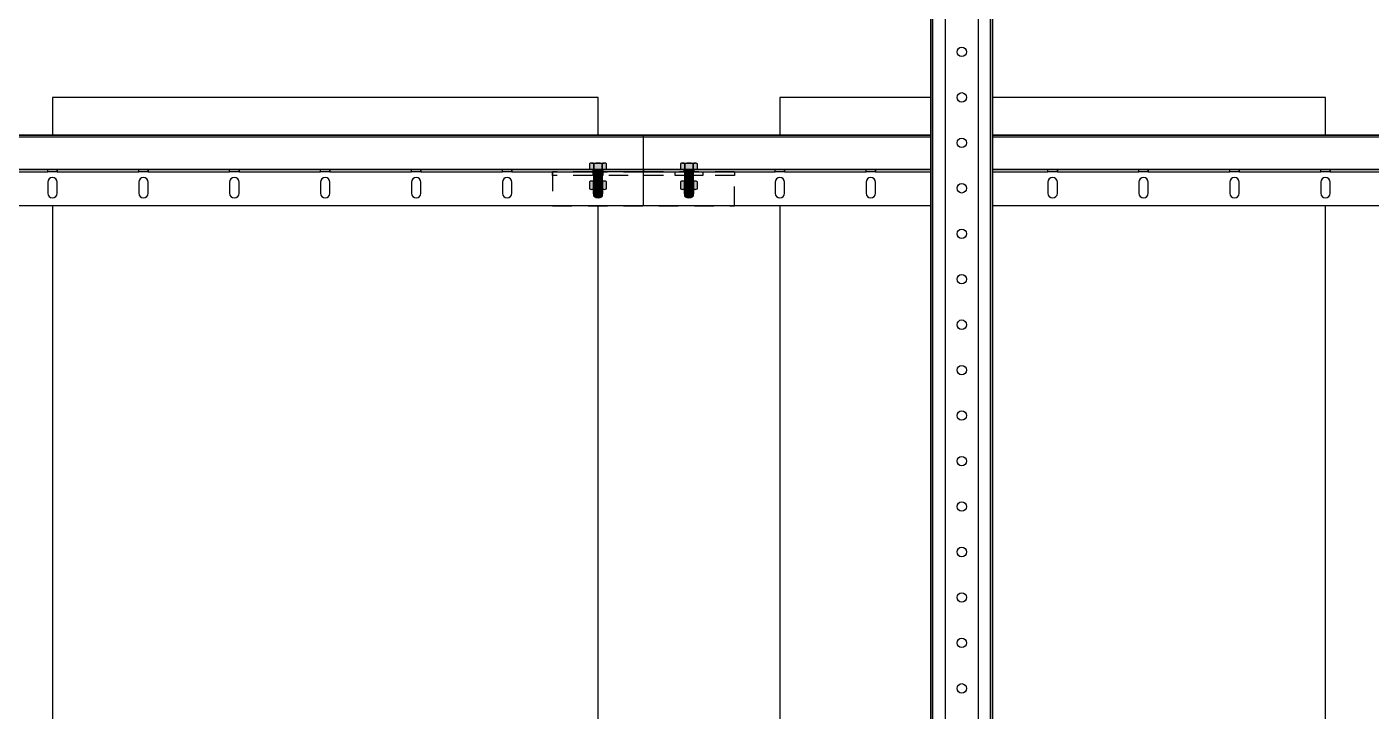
# Model space of a CAD drawing. Header units: millimetres. Extents: x -962357 to -591296, y -223672 to 59420.
# Drawn here: x -738144 to -737405, y -177079 to -176703 of the extents above; entities that cross this region are included whole.
import ezdxf

# ---------------------------------------------------------------- set-up
doc = ezdxf.new("R2010")
doc.units = ezdxf.units.MM
doc.linetypes.add('TA_HL_003.00000', pattern=[19.5, 10.65, -8.85])
for name, color, linetype in [('000 - H A T C H', 8, 'Continuous'), ('000 - WIPEOUT', 250, 'Continuous'), ('001 - ASCESSORIES', 251, 'Continuous'), ('A11_ALU.SOLID SHEET', 2, 'Continuous')]:
    doc.layers.add(name, color=color, linetype=linetype)
pattern_1 = [(110, (-0.5, 0), (-0.93969, -0.34202), []), (110, (-0.2012, 0.6409), (-0.93969, -0.34202), [1.25, -0.25, 0, -0.25])]

# ---------------------------------------------------------------- blocks, each defined once
blk = doc.blocks.new('*U4717')
at = {"color": 3}
for points in [[(-1050, 13550), (1050, 13550), (1050, 13250), (-1050, 13250)], [(-1050, 13150), (1050, 13150), (1050, 12850), (-1050, 12850)]]:
    blk.add_wipeout(points, dxfattribs=at).dxf.layer = '000 - WIPEOUT'
at = {"layer": 'A11_ALU.SOLID SHEET', "color": 0, "linetype": 'ByBlock'}
for points in [[(-1050, 13250), (1050, 13250), (1050, 13550), (-1050, 13550)], [(-1050, 12850), (1050, 12850), (1050, 13150), (-1050, 13150)]]:
    blk.add_lwpolyline(points, close=True, dxfattribs=at)
blk = doc.blocks.new('000 - ASSCESSORIES_FAMELINE_GALV.BRACKET_FITTING_Z-PROFILE_HR-02AA_TOP_VIEW')
blk.add_wipeout([(-1200, 39), (1200, 39), (1200, 0), (-1200, 0)]).dxf.layer = '000 - WIPEOUT'
at = {"layer": '001 - ASCESSORIES', "linetype": 'Continuous'}
for p, q in [((-1200, 39), (1200, 39)), ((-1200, 0), (1200, 0))]:
    blk.add_line(p, q, dxfattribs=at)
at = {"layer": '001 - ASCESSORIES', "color": 1, "linetype": 'ByBlock'}
for p, q in [((-1127.6, 20.2), (-1127.6, 19)), ((-1077.6, 20.2), (-1077.6, 19)), ((-1027.6, 20.2), (-1027.6, 19)), ((-977.6, 20.2), (-977.6, 19)), ((-927.6, 20.2), (-927.6, 19)), ((-877.6, 20.2), (-877.6, 19)), ((822.4, 20.2), (822.4, 19)), ((872.4, 20.2), (872.4, 19)), ((922.4, 20.2), (922.4, 19)), ((972.4, 20.2), (972.4, 19)), ((1022.4, 20.2), (1022.4, 19)), ((1072.4, 20.2), (1072.4, 19)), ((1122.4, 20.2), (1122.4, 19)), ((1172.4, 20.2), (1172.4, 19))]:
    blk.add_line(p, q, dxfattribs=at)
at = {"layer": '001 - ASCESSORIES', "color": 0, "linetype": 'ByBlock'}
blk.add_lwpolyline([(-1200, 39), (1200, 39), (1200, 19), (-1200, 19)], close=True, dxfattribs=at)
at = {"layer": '001 - ASCESSORIES'}
for points in [[(-1172.4, 26), (-1172.4, 32, 1), (-1177.6, 32), (-1177.6, 26, 1)], [(-1122.4, 26), (-1122.4, 32, 1), (-1127.6, 32), (-1127.6, 26, 1)], [(-1072.4, 26), (-1072.4, 32, 1), (-1077.6, 32), (-1077.6, 26, 1)], [(-1022.4, 26), (-1022.4, 32, 1), (-1027.6, 32), (-1027.6, 26, 1)], [(-972.4, 26), (-972.4, 32, 1), (-977.6, 32), (-977.6, 26, 1)], [(-922.4, 26), (-922.4, 32, 1), (-927.6, 32), (-927.6, 26, 1)], [(-872.4, 26), (-872.4, 32, 1), (-877.6, 32), (-877.6, 26, 1)], [(827.6, 26), (827.6, 32, 1), (822.4, 32), (822.4, 26, 1)], [(877.6, 26), (877.6, 32, 1), (872.4, 32), (872.4, 26, 1)], [(927.6, 26), (927.6, 32, 1), (922.4, 32), (922.4, 26, 1)], [(977.6, 26), (977.6, 32, 1), (972.4, 32), (972.4, 26, 1)], [(1027.6, 26), (1027.6, 32, 1), (1022.4, 32), (1022.4, 26, 1)], [(1077.6, 26), (1077.6, 32, 1), (1072.4, 32), (1072.4, 26, 1)], [(1127.6, 26), (1127.6, 32, 1), (1122.4, 32), (1122.4, 26, 1)], [(1177.6, 26), (1177.6, 32, 1), (1172.4, 32), (1172.4, 26, 1)]]:
    blk.add_lwpolyline(points, format="xyb", close=True, dxfattribs=at)
at = {"layer": '001 - ASCESSORIES', "color": 1, "linetype": 'ByBlock'}
for points in [[(-1200, 20.2), (-1177.6, 20.2), (-1177.6, 19), (-1200, 19)], [(-1177.6, 20.2), (-1172.4, 20.2), (-1172.4, 19), (-1177.6, 19)], [(-1127.6, 20.2), (-1172.4, 20.2), (-1172.4, 19), (-1127.6, 19)], [(-1127.6, 20.2), (-1122.4, 20.2), (-1122.4, 19), (-1127.6, 19)], [(-1077.6, 20.2), (-1122.4, 20.2), (-1122.4, 19), (-1077.6, 19)], [(-1077.6, 20.2), (-1072.4, 20.2), (-1072.4, 19), (-1077.6, 19)], [(-1027.6, 20.2), (-1072.4, 20.2), (-1072.4, 19), (-1027.6, 19)], [(-1027.6, 20.2), (-1022.4, 20.2), (-1022.4, 19), (-1027.6, 19)], [(-977.6, 20.2), (-1022.4, 20.2), (-1022.4, 19), (-977.6, 19)], [(-977.6, 20.2), (-972.4, 20.2), (-972.4, 19), (-977.6, 19)], [(-927.6, 20.2), (-972.4, 20.2), (-972.4, 19), (-927.6, 19)], [(-927.6, 20.2), (-922.4, 20.2), (-922.4, 19), (-927.6, 19)], [(-877.6, 20.2), (-922.4, 20.2), (-922.4, 19), (-877.6, 19)], [(-877.6, 20.2), (-872.4, 20.2), (-872.4, 19), (-877.6, 19)], [(-827.6, 20.2), (-872.4, 20.2), (-872.4, 19), (-827.6, 19)], [(822.4, 20.2), (777.6, 20.2), (777.6, 19), (822.4, 19)], [(822.4, 20.2), (827.6, 20.2), (827.6, 19), (822.4, 19)], [(872.4, 20.2), (827.6, 20.2), (827.6, 19), (872.4, 19)], [(872.4, 20.2), (877.6, 20.2), (877.6, 19), (872.4, 19)], [(922.4, 20.2), (877.6, 20.2), (877.6, 19), (922.4, 19)], [(922.4, 20.2), (927.6, 20.2), (927.6, 19), (922.4, 19)], [(972.4, 20.2), (927.6, 20.2), (927.6, 19), (972.4, 19)], [(972.4, 20.2), (977.6, 20.2), (977.6, 19), (972.4, 19)], [(1022.4, 20.2), (977.6, 20.2), (977.6, 19), (1022.4, 19)], [(1022.4, 20.2), (1027.6, 20.2), (1027.6, 19), (1022.4, 19)], [(1072.4, 20.2), (1027.6, 20.2), (1027.6, 19), (1072.4, 19)], [(1072.4, 20.2), (1077.6, 20.2), (1077.6, 19), (1072.4, 19)], [(1122.4, 20.2), (1077.6, 20.2), (1077.6, 19), (1122.4, 19)], [(1122.4, 20.2), (1127.6, 20.2), (1127.6, 19), (1122.4, 19)], [(1172.4, 20.2), (1127.6, 20.2), (1127.6, 19), (1172.4, 19)], [(1172.4, 20.2), (1177.6, 20.2), (1177.6, 19), (1172.4, 19)], [(1200, 20.2), (1177.6, 20.2), (1177.6, 19), (1200, 19)]]:
    blk.add_lwpolyline(points, close=True, dxfattribs=at)
at = {"layer": '001 - ASCESSORIES'}
blk.add_lwpolyline([(-1200, 19), (1200, 19), (1200, 0), (-1200, 0)], close=True, dxfattribs=at)
at = {"layer": '001 - ASCESSORIES', "color": 2}
blk.add_lwpolyline([(-1200, 1.2), (1200, 1.2), (1200, 0), (-1200, 0)], close=True, dxfattribs=at)
blk = doc.blocks.new('*U4662')
at = {"color": 1}
for p, q in [((-3.46, 4.5), (3.46, 4.5)), ((-3.46, 0), (3.46, 0))]:
    blk.add_line(p, q, dxfattribs=at)
at = {"color": 0}
for points in [[(-2.31, 4.21, 0.249893), (-4.62, 4.21), (-4.62, 0.29, 0.249893), (-2.31, 0.29)], [(2.31, 4.21, 0.062422), (0, 4.5, 0.062422), (-2.31, 4.21), (-2.31, 0.29, 0.061692), (0, 0, 0.061692), (2.31, 0.29)], [(4.62, 4.21, 0.249893), (2.31, 4.21), (2.31, 0.29, 0.249893), (4.62, 0.29)]]:
    blk.add_lwpolyline(points, format="xyb", close=True, dxfattribs=at)
blk = doc.blocks.new('*U4707')
at = {"layer": '000 - H A T C H'}
h = blk.add_hatch(color=250, dxfattribs=at)
h.dxf.hatch_style = 1
edge = h.paths.add_edge_path()
edge.add_line((0.29, 4.62), (4.21, 4.62))
edge.add_arc((2.05, 3.46), 2.45, 0, 28.06093, ccw=False)
edge.add_line((4.5, 3.46), (4.5, 0.01))
edge.add_arc((-4.86, 0), 9.36, -0.02392, 0.02392, ccw=False)
edge.add_line((4.5, 0), (4.5, 0))
edge.add_arc((-4.86, 0), 9.36, -0.02392, 0.02392, ccw=False)
edge.add_line((4.5, -0.01), (4.5, -3.46))
edge.add_arc((2.05, -3.46), 2.45, -28.06093, 0, ccw=False)
edge.add_line((4.21, -4.62), (0.29, -4.62))
edge.add_arc((2.45, -3.46), 2.45, 180, 208.06093, ccw=False)
edge.add_line((0, -3.46), (0, 3.46))
edge.add_arc((2.45, 3.46), 2.45, 151.93907, 180, ccw=False)
at = {"layer": '001 - ASCESSORIES', "color": 0, "rotation": 270}
blk.add_blockref('*U4662', (0, 0), dxfattribs=at)
blk = doc.blocks.new('*U4682')
at = {"color": 1}
for p, q in [((-3.46, 3.5), (3.46, 3.5)), ((-3.46, 0), (3.46, 0))]:
    blk.add_line(p, q, dxfattribs=at)
at = {"color": 0}
for points in [[(-2.31, 3.21, 0.249855), (-4.62, 3.21), (-4.62, 0.29, 0.249855), (-2.31, 0.29)], [(2.31, 3.21, 0.062432), (0, 3.5, 0.062432), (-2.31, 3.21), (-2.31, 0.29, 0.061701), (0, 0, 0.061701), (2.31, 0.29)], [(4.62, 3.21, 0.249855), (2.31, 3.21), (2.31, 0.29, 0.249855), (4.62, 0.29)]]:
    blk.add_lwpolyline(points, format="xyb", close=True, dxfattribs=at)
blk = doc.blocks.new('*U4688')
at = {"layer": '000 - H A T C H'}
h = blk.add_hatch(dxfattribs=at)
h.set_pattern_fill('ANSI35', color=8, scale=4, angle=65)
h.set_pattern_definition(pattern_1)
h.paths.add_polyline_path([(0, -2.5), (14.5, -2.5), (14.5, 2.5), (0, 2.5)])
at = {"color": 8}
blk.add_line((14.5, -2.5), (14.5, 2.5), dxfattribs=at)
at = {"color": 1}
blk.add_lwpolyline([(14.5, 2.5), (0, 2.5), (0, -2.5), (14.5, -2.5), (15, -2), (15, 2)], close=True, dxfattribs=at)
blk = doc.blocks.new('*U4699')
at = {"layer": '000 - H A T C H'}
h = blk.add_hatch(color=250, dxfattribs=at)
h.dxf.hatch_style = 1
edge = h.paths.add_edge_path()
edge.add_line((-0.29, -4.62), (-3.21, -4.62))
edge.add_arc((-1.05, -3.46), 2.45, 180, 208.05689, ccw=False)
edge.add_line((-3.5, -3.46), (-3.5, -0.01))
edge.add_arc((5.86, 0), 9.36, 179.97608, 180.02392, ccw=False)
edge.add_line((-3.5, 0), (-3.5, 0))
edge.add_arc((5.86, 0), 9.36, 179.97608, 180.02392, ccw=False)
edge.add_line((-3.5, 0.01), (-3.5, 3.46))
edge.add_arc((-1.05, 3.46), 2.45, 151.94311, 180, ccw=False)
edge.add_line((-3.21, 4.62), (-0.29, 4.62))
edge.add_arc((-2.45, 3.46), 2.45, 360, 388.05689, ccw=False)
edge.add_line((0, 3.46), (0, -3.46))
edge.add_arc((-2.45, -3.46), 2.45, 331.94311, 360, ccw=False)
blk.add_blockref('*U4688', (0, 0))
at = {"layer": '001 - ASCESSORIES', "rotation": 90}
blk.add_blockref('*U4682', (0, 0), dxfattribs=at)
blk = doc.blocks.new('000 - ASSCESSORIES_FAMELINE_GALV._SPICE-FOR_HR-02A_TOP_VIEW')
at = {"layer": '001 - ASCESSORIES', "color": 0, "linetype": 'ByBlock'}
blk.add_lwpolyline([(-50, 0), (50, 0), (50, 18.8), (-50, 18.8)], close=True, dxfattribs=at)
at = {"layer": '001 - ASCESSORIES', "linetype": 'ByBlock'}
blk.add_lwpolyline([(-50, 2), (50, 2), (50, 0), (-50, 0)], close=True, dxfattribs=at)
at = {"layer": '001 - ASCESSORIES', "color": 1}
for points in [[(-32.6, 2), (-17.4, 2), (-17.4, 0), (-32.6, 0)], [(22.4, 2), (27.6, 2), (27.6, 0), (22.4, 0)]]:
    blk.add_lwpolyline(points, close=True, dxfattribs=at)
blk = doc.blocks.new('*U4943')
at = {"layer": '001 - ASCESSORIES', "linetype": 'ByBlock', "rotation": 180}
blk.add_blockref('000 - ASSCESSORIES_FAMELINE_GALV.BRACKET_FITTING_Z-PROFILE_HR-02AA_TOP_VIEW', (12000, 39), dxfattribs=at)
blk.add_blockref('000 - ASSCESSORIES_FAMELINE_GALV.BRACKET_FITTING_Z-PROFILE_HR-02AA_TOP_VIEW', (14400, 39), dxfattribs=at)
at = {"layer": '001 - ASCESSORIES', "rotation": 270}
for name, p in [('*U4699', (13175, 20)), ('*U4707', (13175, 13.6))]:
    blk.add_blockref(name, p, dxfattribs=at)
for name, p in [('*U4699', (13225, 20)), ('*U4707', (13225, 13.6))]:
    blk.add_blockref(name, p, dxfattribs=at)
at = {"layer": '001 - ASCESSORIES', "linetype": 'TA_HL_003.00000', "rotation": 180}
blk.add_blockref('000 - ASSCESSORIES_FAMELINE_GALV._SPICE-FOR_HR-02A_TOP_VIEW', (13200, 18.8), dxfattribs=at)
blk = doc.blocks.new('*U4945')
at = {"color": 6}
blk.add_wipeout([(1425, -17), (-1425, -17), (-1425, 17), (1425, 17)], dxfattribs=at).dxf.layer = '000 - WIPEOUT'
at = {"layer": '001 - ASCESSORIES', "color": 0, "linetype": 'ByBlock'}
for p, q in [((1425, 15.8), (-1425, 15.8)), ((1425, -15.8), (-1425, -15.8))]:
    blk.add_line(p, q, dxfattribs=at)
at = {"layer": '001 - ASCESSORIES', "color": 1}
blk.add_lwpolyline([(1425, 17), (1425, -17), (-1425, -17), (-1425, 17)], close=True, dxfattribs=at)
at = {"layer": '001 - ASCESSORIES', "color": 0, "linetype": 'ByBlock'}
for points in [[(-1425, 17), (-1425, 9), (1425, 9), (1425, 17)], [(-1425, -9), (-1425, -17), (1425, -17), (1425, -9)]]:
    blk.add_lwpolyline(points, close=True, dxfattribs=at)
at = {"layer": '001 - ASCESSORIES', "color": 1, "linetype": 'Continuous'}
for centre in [(-1075, 0), (-1050, 0), (-1025, 0), (-1000, 0), (-975, 0), (-950, 0), (-925, 0), (-900, 0), (-875, 0), (-850, 0), (-825, 0), (-800, 0), (-775, 0), (-750, 0), (-725, 0)]:
    blk.add_circle(centre, 2.6, dxfattribs=at)
blk = doc.blocks.new('*U4956')
at = {"layer": 'A11_ALU.SOLID SHEET', "color": 0, "linetype": 'ByBlock', "rotation": 270}
blk.add_blockref('*U4717', (-6300, -2017), dxfattribs=at)
at = {"layer": '001 - ASCESSORIES', "linetype": 'ByBlock'}
blk.add_blockref('*U4943', (-6325, -1026.7), dxfattribs=at)
at = {"layer": '001 - ASCESSORIES', "linetype": 'ByBlock', "rotation": 270}
blk.add_blockref('*U4945', (7050, -2017), dxfattribs=at)
blk = doc.blocks.new('*U695')
at = {"color": 3}
for points in [[(-1050, 13550), (1050, 13550), (1050, 13250), (-1050, 13250)], [(-1050, 13150), (1050, 13150), (1050, 12850), (-1050, 12850)]]:
    blk.add_wipeout(points, dxfattribs=at).dxf.layer = '000 - WIPEOUT'
at = {"layer": 'A11_ALU.SOLID SHEET', "color": 0, "linetype": 'ByBlock'}
for points in [[(-1050, 13250), (1050, 13250), (1050, 13550), (-1050, 13550)], [(-1050, 12850), (1050, 12850), (1050, 13150), (-1050, 13150)]]:
    blk.add_lwpolyline(points, close=True, dxfattribs=at)
blk = doc.blocks.new('*U349')
at = {"color": 1}
for p, q in [((-3.46, 4.5), (3.46, 4.5)), ((-3.46, 0), (3.46, 0))]:
    blk.add_line(p, q, dxfattribs=at)
at = {"color": 0}
for points in [[(-2.31, 4.21, 0.249893), (-4.62, 4.21), (-4.62, 0.29, 0.249893), (-2.31, 0.29)], [(2.31, 4.21, 0.062422), (0, 4.5, 0.062422), (-2.31, 4.21), (-2.31, 0.29, 0.061692), (0, 0, 0.061692), (2.31, 0.29)], [(4.62, 4.21, 0.249893), (2.31, 4.21), (2.31, 0.29, 0.249893), (4.62, 0.29)]]:
    blk.add_lwpolyline(points, format="xyb", close=True, dxfattribs=at)
blk = doc.blocks.new('*U667')
at = {"layer": '000 - H A T C H'}
h = blk.add_hatch(color=250, dxfattribs=at)
h.dxf.hatch_style = 1
edge = h.paths.add_edge_path()
edge.add_line((0.29, 4.62), (4.21, 4.62))
edge.add_arc((2.05, 3.46), 2.45, 0, 28.06093, ccw=False)
edge.add_line((4.5, 3.46), (4.5, 0.01))
edge.add_arc((-4.86, 0), 9.36, -0.02392, 0.02392, ccw=False)
edge.add_line((4.5, 0), (4.5, 0))
edge.add_arc((-4.86, 0), 9.36, -0.02392, 0.02392, ccw=False)
edge.add_line((4.5, -0.01), (4.5, -3.46))
edge.add_arc((2.05, -3.46), 2.45, -28.06093, 0, ccw=False)
edge.add_line((4.21, -4.62), (0.29, -4.62))
edge.add_arc((2.45, -3.46), 2.45, 180, 208.06093, ccw=False)
edge.add_line((0, -3.46), (0, 3.46))
edge.add_arc((2.45, 3.46), 2.45, 151.93907, 180, ccw=False)
at = {"layer": '001 - ASCESSORIES', "color": 0, "rotation": 270}
blk.add_blockref('*U349', (0, 0), dxfattribs=at)
blk = doc.blocks.new('*U351')
at = {"color": 1}
for p, q in [((-3.46, 3.5), (3.46, 3.5)), ((-3.46, 0), (3.46, 0))]:
    blk.add_line(p, q, dxfattribs=at)
at = {"color": 0}
for points in [[(-2.31, 3.21, 0.249855), (-4.62, 3.21), (-4.62, 0.29, 0.249855), (-2.31, 0.29)], [(2.31, 3.21, 0.062432), (0, 3.5, 0.062432), (-2.31, 3.21), (-2.31, 0.29, 0.061701), (0, 0, 0.061701), (2.31, 0.29)], [(4.62, 3.21, 0.249855), (2.31, 3.21), (2.31, 0.29, 0.249855), (4.62, 0.29)]]:
    blk.add_lwpolyline(points, format="xyb", close=True, dxfattribs=at)
blk = doc.blocks.new('*U357')
at = {"layer": '000 - H A T C H'}
h = blk.add_hatch(dxfattribs=at)
h.set_pattern_fill('ANSI35', color=8, scale=4, angle=65)
h.set_pattern_definition(pattern_1)
h.paths.add_polyline_path([(0, -2.5), (14.5, -2.5), (14.5, 2.5), (0, 2.5)])
at = {"color": 8}
blk.add_line((14.5, -2.5), (14.5, 2.5), dxfattribs=at)
at = {"color": 1}
blk.add_lwpolyline([(14.5, 2.5), (0, 2.5), (0, -2.5), (14.5, -2.5), (15, -2), (15, 2)], close=True, dxfattribs=at)
blk = doc.blocks.new('*U666')
at = {"layer": '000 - H A T C H'}
h = blk.add_hatch(color=250, dxfattribs=at)
h.dxf.hatch_style = 1
edge = h.paths.add_edge_path()
edge.add_line((-0.29, -4.62), (-3.21, -4.62))
edge.add_arc((-1.05, -3.46), 2.45, 180, 208.05689, ccw=False)
edge.add_line((-3.5, -3.46), (-3.5, -0.01))
edge.add_arc((5.86, 0), 9.36, 179.97608, 180.02392, ccw=False)
edge.add_line((-3.5, 0), (-3.5, 0))
edge.add_arc((5.86, 0), 9.36, 179.97608, 180.02392, ccw=False)
edge.add_line((-3.5, 0.01), (-3.5, 3.46))
edge.add_arc((-1.05, 3.46), 2.45, 151.94311, 180, ccw=False)
edge.add_line((-3.21, 4.62), (-0.29, 4.62))
edge.add_arc((-2.45, 3.46), 2.45, 360, 388.05689, ccw=False)
edge.add_line((0, 3.46), (0, -3.46))
edge.add_arc((-2.45, -3.46), 2.45, 331.94311, 360, ccw=False)
blk.add_blockref('*U357', (0, 0))
at = {"layer": '001 - ASCESSORIES', "rotation": 90}
blk.add_blockref('*U351', (0, 0), dxfattribs=at)
blk = doc.blocks.new('*U655')
at = {"layer": '001 - ASCESSORIES', "linetype": 'ByBlock', "rotation": 180}
blk.add_blockref('000 - ASSCESSORIES_FAMELINE_GALV.BRACKET_FITTING_Z-PROFILE_HR-02AA_TOP_VIEW', (12000, 39), dxfattribs=at)
blk.add_blockref('000 - ASSCESSORIES_FAMELINE_GALV.BRACKET_FITTING_Z-PROFILE_HR-02AA_TOP_VIEW', (14400, 39), dxfattribs=at)
at = {"layer": '001 - ASCESSORIES', "rotation": 270}
for name, p in [('*U666', (13175, 20)), ('*U667', (13175, 13.6))]:
    blk.add_blockref(name, p, dxfattribs=at)
for name, p in [('*U666', (13225, 20)), ('*U667', (13225, 13.6))]:
    blk.add_blockref(name, p, dxfattribs=at)
at = {"layer": '001 - ASCESSORIES', "linetype": 'TA_HL_003.00000', "rotation": 180}
blk.add_blockref('000 - ASSCESSORIES_FAMELINE_GALV._SPICE-FOR_HR-02A_TOP_VIEW', (13200, 18.8), dxfattribs=at)
blk = doc.blocks.new('*U558')
at = {"color": 6}
blk.add_wipeout([(1425, -17), (-1425, -17), (-1425, 17), (1425, 17)], dxfattribs=at).dxf.layer = '000 - WIPEOUT'
at = {"layer": '001 - ASCESSORIES', "color": 0, "linetype": 'ByBlock'}
for p, q in [((1425, 15.8), (-1425, 15.8)), ((1425, -15.8), (-1425, -15.8))]:
    blk.add_line(p, q, dxfattribs=at)
at = {"layer": '001 - ASCESSORIES', "color": 1}
blk.add_lwpolyline([(1425, 17), (1425, -17), (-1425, -17), (-1425, 17)], close=True, dxfattribs=at)
at = {"layer": '001 - ASCESSORIES', "color": 0, "linetype": 'ByBlock'}
for points in [[(-1425, 17), (-1425, 9), (1425, 9), (1425, 17)], [(-1425, -9), (-1425, -17), (1425, -17), (1425, -9)]]:
    blk.add_lwpolyline(points, close=True, dxfattribs=at)
at = {"layer": '001 - ASCESSORIES', "color": 1, "linetype": 'Continuous'}
for centre in [(-1075, 0), (-1050, 0), (-1025, 0), (-1000, 0), (-975, 0), (-950, 0), (-925, 0), (-900, 0), (-875, 0), (-850, 0), (-825, 0), (-800, 0), (-775, 0), (-750, 0), (-725, 0)]:
    blk.add_circle(centre, 2.6, dxfattribs=at)

msp = doc.modelspace()

# ---------------------------------------------------------------- block references
msp.add_blockref('*U4956', (-744680, -175774.39))

# ---------------------------------------------------------------- next in the draw order: block references
at = {"layer": 'A11_ALU.SOLID SHEET', "color": 0, "linetype": 'ByBlock', "rotation": 270}
msp.add_blockref('*U695', (-750980, -177791.39), dxfattribs=at)

# ---------------------------------------------------------------- next in the draw order: block references
at = {"layer": '001 - ASCESSORIES', "linetype": 'ByBlock'}
msp.add_blockref('*U655', (-751005, -176801.09), dxfattribs=at)

# ---------------------------------------------------------------- next in the draw order: block references
at = {"layer": '001 - ASCESSORIES', "linetype": 'ByBlock', "rotation": 270}
msp.add_blockref('*U558', (-737630, -177791.39), dxfattribs=at)

doc.saveas('drawing.dxf')
